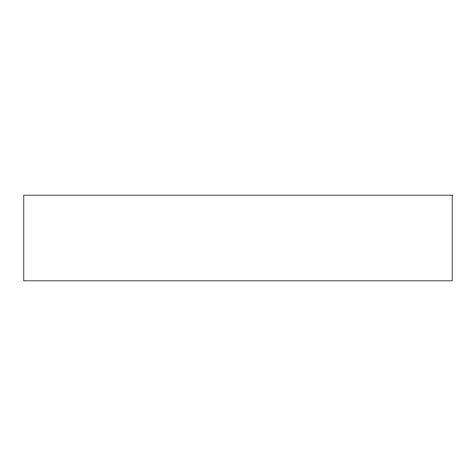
<?xml version="1.0" encoding="UTF-8"?>
<svg xmlns="http://www.w3.org/2000/svg" width="476" height="476" viewBox="0 0 476 476"><rect width="100%" height="100%" fill="white"/><g stroke="black" fill="none" stroke-linecap="round" stroke-linejoin="round"><path stroke-width="0.71" d="M452.2 195.16L23.8 195.16L23.8 280.84L452.2 280.84L452.2 195.16"/></g></svg>
